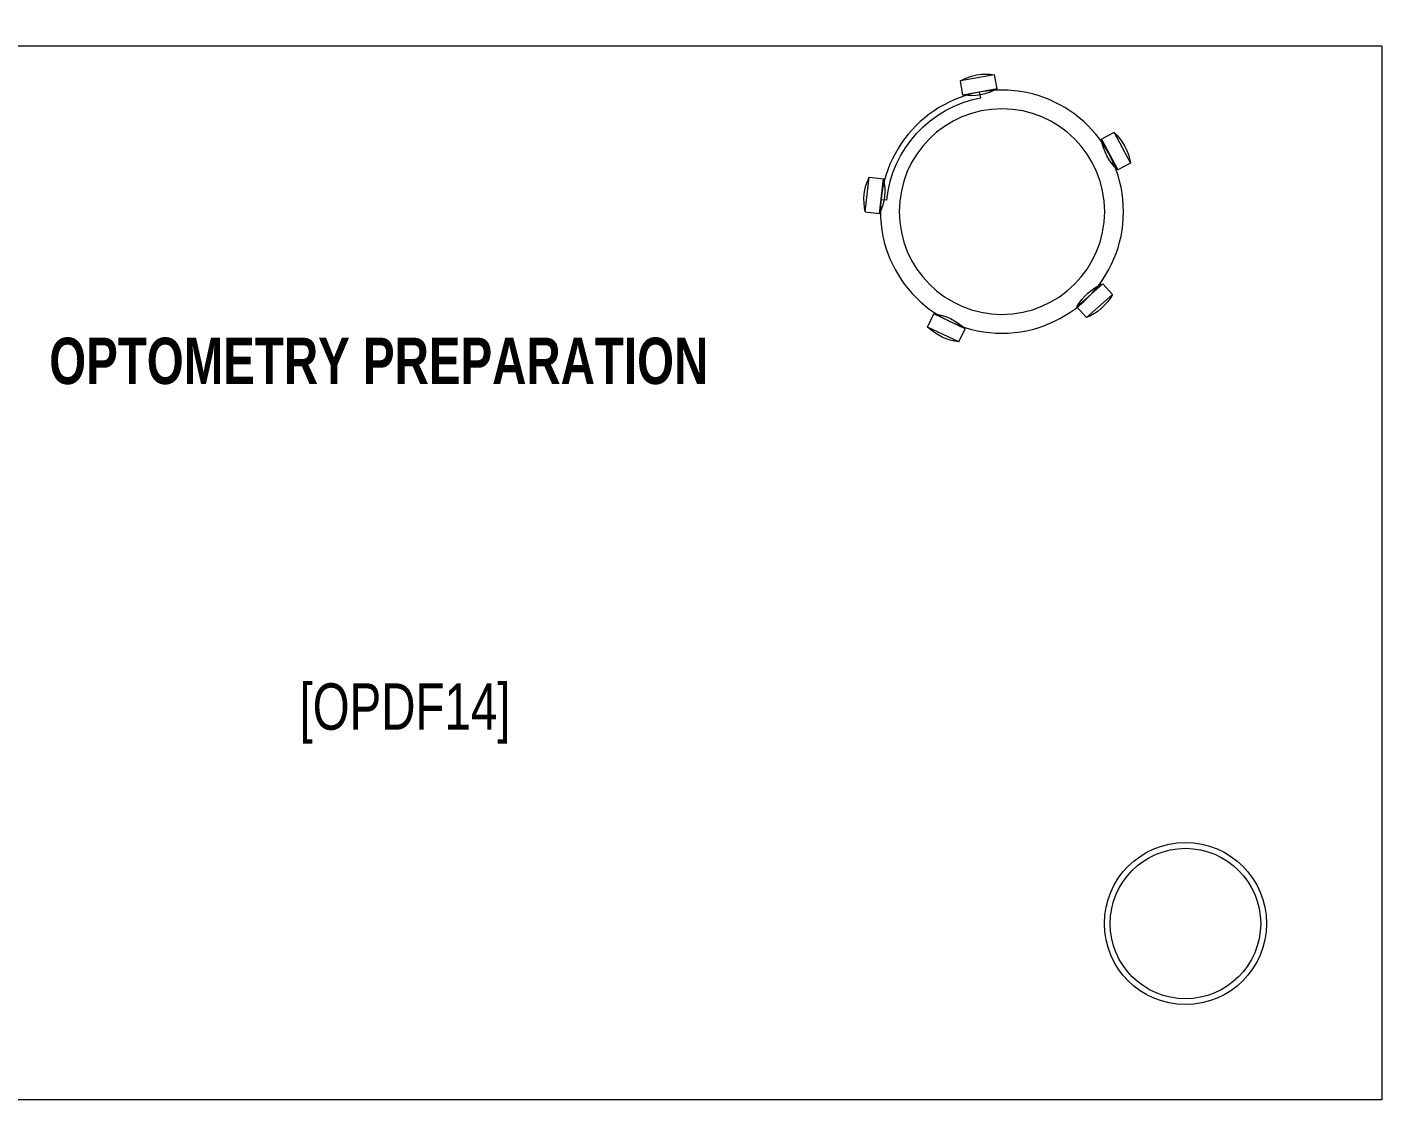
# Model space of a CAD drawing. Extents: x -234346 to 58427, y -132654 to -82394.
# Drawn here: x -53994 to -51652, y -111763 to -109909 of the extents above; entities that cross this region are included whole.
import ezdxf

# ---------------------------------------------------------------- set-up
doc = ezdxf.new("R2010")
doc.units = 0
doc.header["$LTSCALE"] = 8
for name, color, linetype, lineweight in [('72_EGR_BASE_TEXT', 9, 'Continuous', 5), ('72_EGR_EQP_TAG', 9, 'Continuous', 5), ('LOADING', 9, 'Continuous', 5), ('Walls', 9, 'Continuous', 5)]:
    doc.layers.add(name, color=color, linetype=linetype, lineweight=lineweight)
doc.styles.add('X3G_ENTITY_9EC9', font='swisscl.ttf', dxfattribs={"height": 0.2})
doc.styles.add('X3G_ENTITY_9F38', font='swisscl.ttf', dxfattribs={"height": 0.2})

# ---------------------------------------------------------------- blocks, each defined once
blk = doc.blocks.new('WM00001-P')
at = {"layer": 'LOADING'}
for radius in [0.14, 0.13]:
    blk.add_circle((0, 0), radius, dxfattribs=at)
blk = doc.blocks.new('HF10037B-P')
at = {"layer": 'LOADING'}
for p, q in [((0.2459, 0.134), (0.1859, 0.134)), ((0.1859, 0.134), (0.1859, 0.109)), ((0.2459, 0.134), (0.2459, 0.109)), ((0.2459, 0.109), (0.1859, 0.109)), ((0, 0), (-0.0142, -0.0583)), ((0, 0), (0.0243, -0.0059)), ((0.0243, -0.0059), (0.01, -0.0642)), ((0.4071, -0.0094), (0.431, -0.0018)), ((0.4071, -0.0094), (0.4255, -0.0665)), ((0.431, -0.0018), (0.4493, -0.0589)), ((0.4069, -0.0417), (0.4165, -0.0387)), ((-0.0142, -0.0583), (0.01, -0.0642)), ((0.4255, -0.0665), (0.4493, -0.0589)), ((0.0524, -0.2725), (0.0674, -0.2525)), ((0.0674, -0.2525), (0.1154, -0.2885)), ((0.3125, -0.2897), (0.362, -0.2558)), ((0.3761, -0.2764), (0.362, -0.2558)), ((0.0524, -0.2725), (0.1004, -0.3085)), ((0.3266, -0.3103), (0.3761, -0.2764)), ((0.3267, -0.268), (0.3323, -0.2763)), ((0.1004, -0.3085), (0.1154, -0.2885)), ((0.3266, -0.3103), (0.3125, -0.2897))]:
    blk.add_line(p, q, dxfattribs=at)
for radius in [0.21, 0.1775]:
    blk.add_circle((0.2161, -0.1014), radius, dxfattribs=at)
for centre, radius, start, end in [((0.2159, 0.0465), 0.0925, 71.0754, 108.9246), ((0.2159, 0.1965), 0.0925, 251.0754, 288.9246), ((0.0779, -0.0499), 0.0925, 147.3419, 185.1912), ((-0.0678, -0.0143), 0.0925, 327.3419, 5.1912), ((0.4996, -0.0113), 0.0925, 178.8412, 216.6904), ((0.3568, -0.057), 0.0925, 358.8412, 36.6904), ((0.2161, -0.1014), 0.2, 303.6037, 17.3657), ((0.0389, -0.3404), 0.0925, 34.1875, 72.0368), ((0.3867, -0.3449), 0.0925, 105.5121, 143.3614), ((0.1289, -0.2205), 0.0925, 214.1875, 252.0368), ((0.3019, -0.2212), 0.0925, 285.5121, 323.3614)]:
    blk.add_arc(centre, radius, start, end, dxfattribs=at)
blk = doc.blocks.new('1stF')
at = {"layer": 'Walls', "color": 9}
for p, q in [((-51652.3, -109942.6, 0.1), (-55652.3, -109942.6, 0.1)), ((-51652.3, -109942.6, 0.1), (-51652.3, -111762.6, 0.1)), ((-51652.3, -111762.6, 0.1), (-55652.3, -111762.6, 0.1))]:
    blk.add_line(p, q, dxfattribs=at)
at = {"layer": 'LOADING', "color": 9, "extrusion": (-2.79672e-08, -3.6788e-07, -1), "xscale": 1000.000000000001, "yscale": 1000.000000000001, "zscale": 1000.000000000001, "rotation": 62.02830383052903}
blk.add_blockref('HF10037B-P', (52118, -110371.5, 0), dxfattribs=at)
at = {"layer": 'LOADING', "color": 9, "extrusion": (-3.71182e-07, 7.42363e-07, -1), "xscale": -1000.000000000007, "yscale": 1000.000000000007, "zscale": 1000.000000000004, "rotation": 269.9999999975416}
blk.add_blockref('WM00001-P', (51991.8, -111458, -0.1), dxfattribs=at)
at = {"layer": '72_EGR_BASE_TEXT', "color": 9, "char_height": 80, "attachment_point": 2}
for s, insert, style in [('{\\fSwis721 LtCn BT|b1|i0|c0|p34;OPTOMETRY PREPARATION}', (-53385.9, -110446, 0.1), 'X3G_ENTITY_9EC9'), ('[OPDF14]', (-53340.6, -111043.1, 0.1), 'X3G_ENTITY_9F38')]:
    blk.add_mtext(s, dxfattribs=dict(at, insert=insert, style=style))

msp = doc.modelspace()

# ---------------------------------------------------------------- block references
at = {"layer": '72_EGR_EQP_TAG'}
msp.add_blockref('1stF', (0, 0), dxfattribs=at)

doc.saveas('drawing.dxf')
